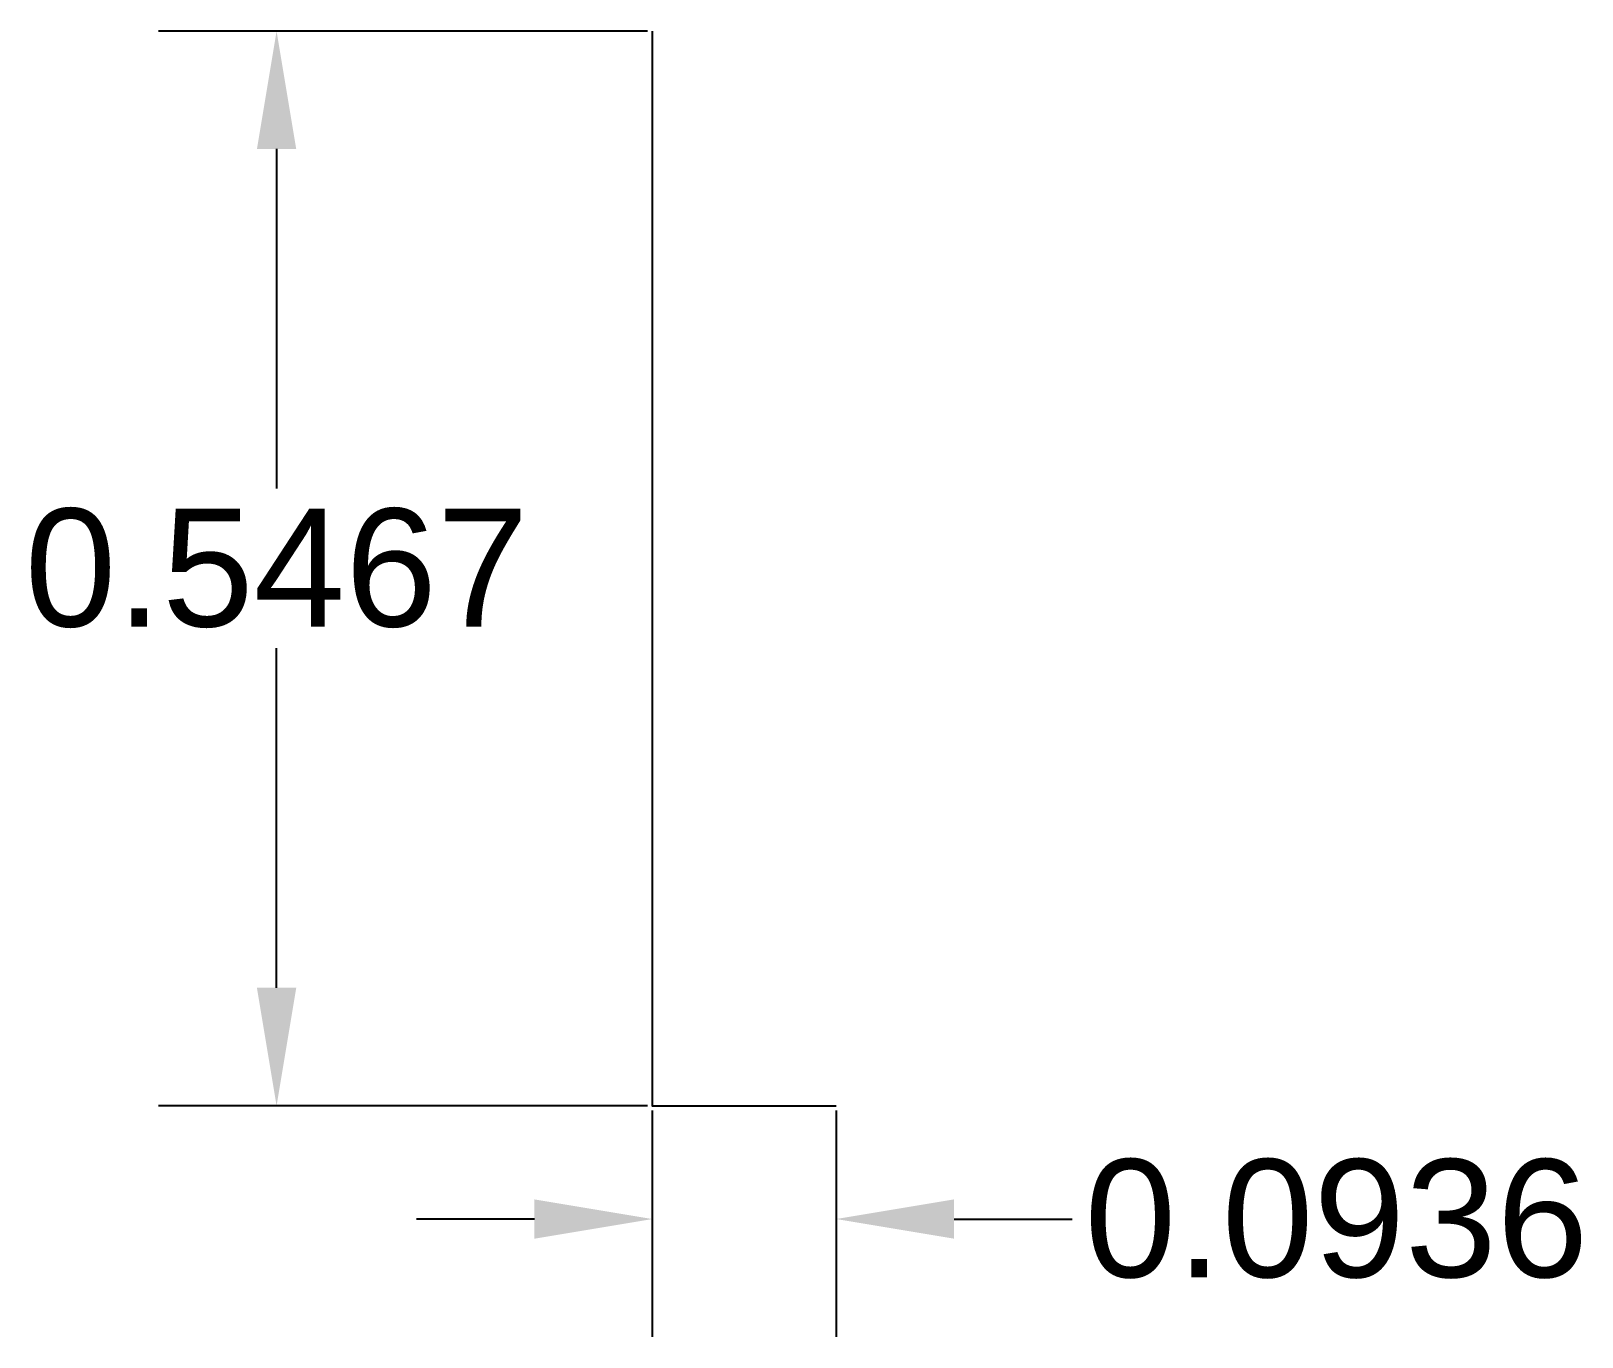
# Model space of a CAD drawing. Header units: metres. Extents: x 10.419 to 11.208, y 10.825 to 11.489.
import ezdxf

# ---------------------------------------------------------------- set-up
doc = ezdxf.new("R2010")
doc.units = ezdxf.units.M
doc.header["$MEASUREMENT"] = 0
doc.layers.add('Balustrazi', color=254, linetype='Continuous')
doc.layers.add('dim', color=30, linetype='Continuous')
doc.styles.get("Standard").update_dxf_attribs({"font": 'arial.ttf'})
doc.dimstyles.get("Standard").update_dxf_attribs({"dimtxt": 0.06, "dimasz": 0.06, "dimexe": 0.06, "dimexo": 0.0025, "dimgap": 0.01, "dimtad": 0, "dimtih": 1, "dimtoh": 1, "dimdec": 4, "dimzin": 0, "dimdsep": 46, "dimtxsty": 'Standard', "dimcen": 0.09, "dimadec": 0, "dimazin": 0, "dimtfac": 1, "dimtdec": 4, "dimtofl": 0, "dimtmove": 0, "dimatfit": 3, "dimfxl": 1, "dimtolj": 1, "dimtzin": 0, "dimarcsym": 0})

# ---------------------------------------------------------------- blocks, each defined once
blk = doc.blocks.new('*D5')
at = {"layer": 'Defpoints', "color": 0, "transparency": 16777216}
for p in [(10.73531, 11.48941, 0.21967), (10.54414, 10.94269), (10.73531, 10.94269, 0.21967)]:
    blk.add_point(p, dxfattribs=at)
at = {"layer": 'dim', "color": 0, "lineweight": -2, "transparency": 16777216}
for p, q in [((10.73281, 11.48941), (10.48414, 11.48941)), ((10.54414, 11.42941), (10.54414, 11.25668)), ((10.54414, 11.00269), (10.54414, 11.17542)), ((10.73281, 10.94269), (10.48414, 10.94269))]:
    blk.add_line(p, q, dxfattribs=at)
at = {"layer": 'dim', "color": 0, "transparency": 16777216}
for points in [[(10.53414, 11.42941), (10.55414, 11.42941), (10.54414, 11.48941)], [(10.53414, 11.00269), (10.55414, 11.00269), (10.54414, 10.94269)]]:
    blk.add_solid(points, dxfattribs=at)
at = {"layer": 'dim', "color": 0, "transparency": 16777216, "insert": (10.54414, 11.21605), "char_height": 0.06, "attachment_point": 5}
blk.add_mtext('\\A1;0.5467', dxfattribs=at)
blk = doc.blocks.new('*D6')
at = {"layer": 'Defpoints', "color": 0, "transparency": 16777216}
for p in [(10.73531, 10.94269, 0.21967), (10.8289, 10.94269, 0.21967), (10.8289, 10.88505)]:
    blk.add_point(p, dxfattribs=at)
at = {"layer": 'dim', "color": 0, "lineweight": -2, "transparency": 16777216}
for p, q in [((10.73531, 10.94019), (10.73531, 10.82505)), ((10.8289, 10.94019), (10.8289, 10.82505)), ((10.67531, 10.88505), (10.61531, 10.88505)), ((10.8889, 10.88505), (10.9489, 10.88505))]:
    blk.add_line(p, q, dxfattribs=at)
at = {"layer": 'dim', "color": 0, "transparency": 16777216}
for points in [[(10.67531, 10.89505), (10.67531, 10.87505), (10.73531, 10.88505)], [(10.8889, 10.89505), (10.8889, 10.87505), (10.8289, 10.88505)]]:
    blk.add_solid(points, dxfattribs=at)
at = {"layer": 'dim', "color": 0, "transparency": 16777216, "insert": (11.08342, 10.88505), "char_height": 0.06, "attachment_point": 5}
blk.add_mtext('\\A1;0.0936', dxfattribs=at)

msp = doc.modelspace()

# ---------------------------------------------------------------- linework, layer by layer
at = {"layer": 'Balustrazi', "elevation": 0.21967}
msp.add_lwpolyline([(10.73531, 11.48941), (10.73531, 11.3893), (10.73531, 10.94269), (10.8289, 10.94269)], dxfattribs=at)

# ---------------------------------------------------------------- dimensions: what is measured, and where the dimension line sits
at = {"layer": 'dim'}
dim = msp.add_linear_dim(base=(10.54414, 10.94269), p1=(10.73531, 11.48941, 0.21967), p2=(10.73531, 10.94269, 0.21967), angle=90, dimstyle='Standard', dxfattribs=at)
dim.commit()
dim.dimension.update_dxf_attribs({"geometry": '*D5', "text_midpoint": (10.54414, 11.21605)})
dim = msp.add_linear_dim(base=(10.8289, 10.88505), p1=(10.73531, 10.94269, 0.21967), p2=(10.8289, 10.94269, 0.21967), dimstyle='Standard', dxfattribs=at)
dim.commit()
dim.dimension.update_dxf_attribs({"geometry": '*D6', "text_midpoint": (11.08342, 10.88505)})

doc.saveas('drawing.dxf')
